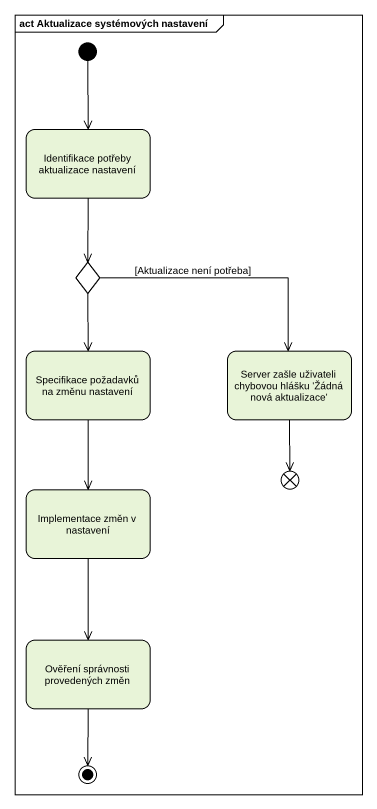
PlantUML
@startuml
mainframe act Aktualizace systémových nastavení
hide empty description
state "Identifikace potřeby aktualizace nastavení" as Identifikace_potřeby
state choice1 <<choice>>
state "Specifikace požadavků na změnu nastavení" as Specifikace_požadavků_na
state "Server zašle uživateli chybovou hlášku 'Žádná nová aktualizace'" as Server_zašle_uživateli
state "Implementace změn v nastavení" as Implementace_změn_v
state flowfinal1 <<end>>
state "Ověření správnosti provedených změn" as Ověření_správnosti
[*] --> Identifikace_potřeby
Identifikace_potřeby --> choice1
choice1 --> Specifikace_požadavků_na
choice1 -right-> Server_zašle_uživateli : [Aktualizace není potřeba]
Specifikace_požadavků_na --> Implementace_změn_v
Server_zašle_uživateli --> flowfinal1
Implementace_změn_v --> Ověření_správnosti
Ověření_správnosti --> [*]
@enduml
